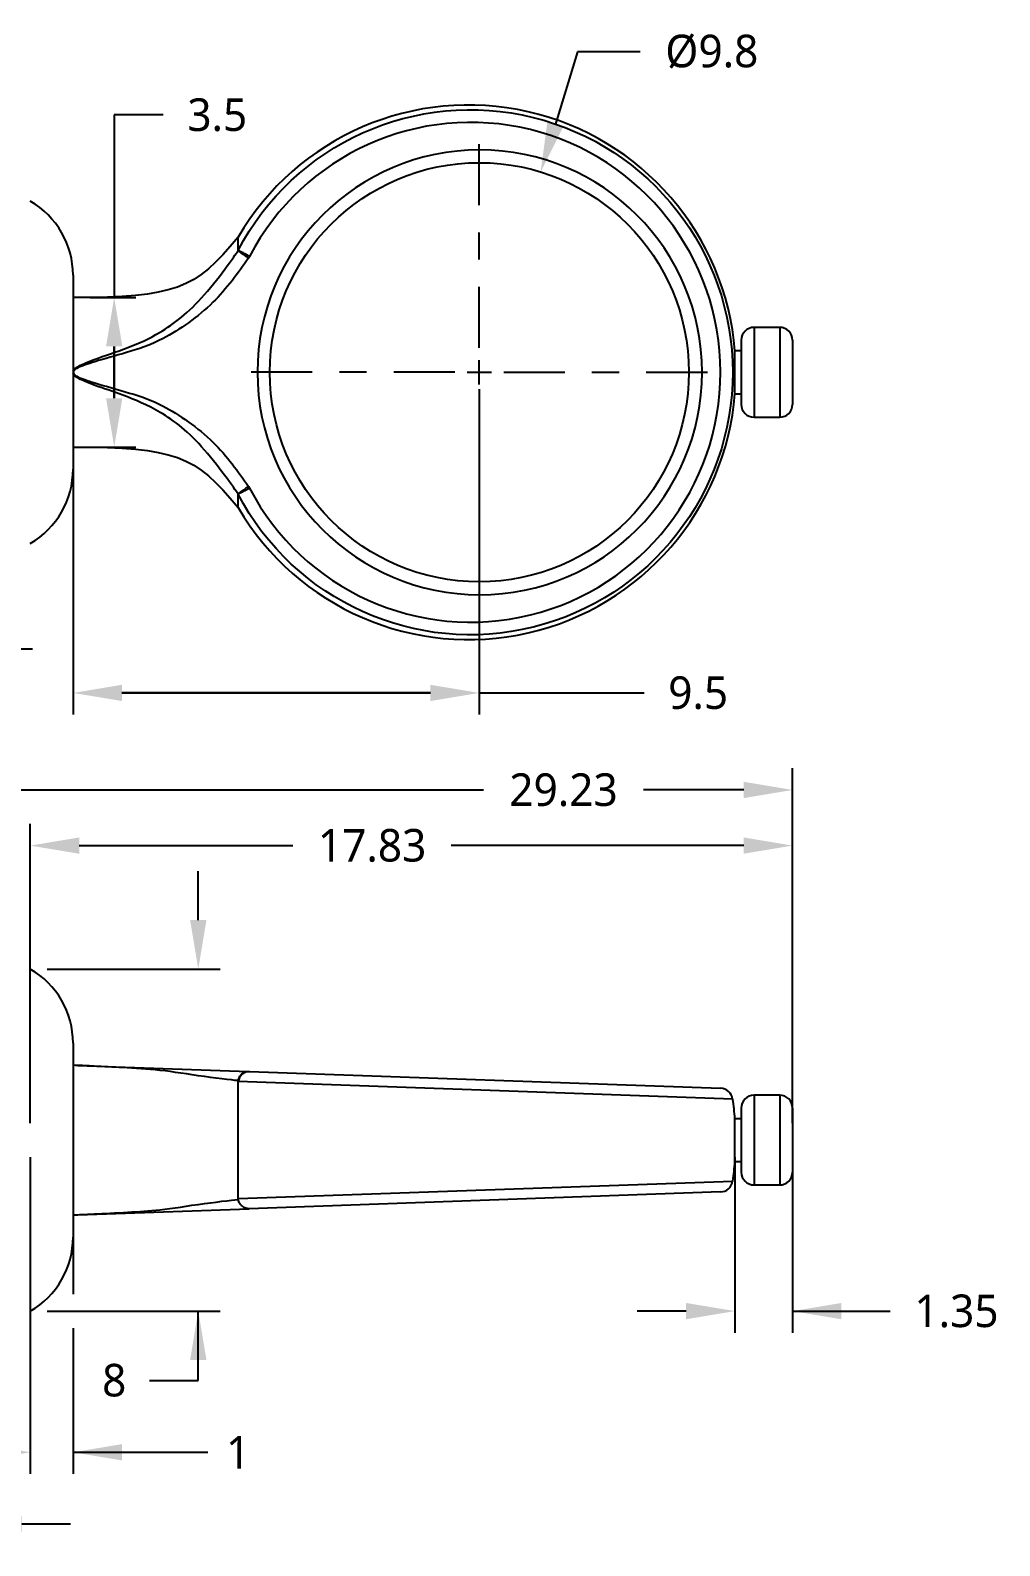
# Model space of a CAD drawing. Extents: x 0.67 to 7.28, y 2.37 to 7.95.
# Drawn here: x 3.71 to 7.28, y 2.37 to 7.95 of the extents above; entities that cross this region are included whole.
import ezdxf

# ---------------------------------------------------------------- set-up
doc = ezdxf.new("R2010")
doc.units = 0
doc.header["$LTSCALE"] = 0.5
doc.header["$MEASUREMENT"] = 0
doc.header["$PDMODE"] = 33
doc.header["$PDSIZE"] = 0.03937
doc.linetypes.add('CENTER', pattern=[0.72, 0.45, -0.09, 0.09, -0.09])
doc.layers.get('DEFPOINTS').update_dxf_attribs({"linetype": 'CONTINUOUS'})
for name, color, linetype in [('ANNOTATION_TEXT', 7, 'CONTINUOUS'), ('CENTERMARKS', 7, 'CONTINUOUS'), ('TANGENT_LINES', 7, 'CONTINUOUS'), ('VISIBLE', 7, 'CONTINUOUS')]:
    doc.layers.add(name, color=color, linetype=linetype)
doc.styles.add('ONSHAPE-STANDARD-DIMENSION', font='')
doc.styles.get('ONSHAPE-STANDARD-DIMENSION').set_extended_font_data('Noto Sans')
doc.dimstyles.new('ONSHAPE-STANDARD$0', dxfattribs={"dimtxt": 0.12, "dimasz": 0.18, "dimexe": 0.08, "dimexo": 0.0625, "dimgap": 0.09, "dimtad": 0, "dimtih": 1, "dimtoh": 1, "dimlfac": 25.4, "dimzin": 11, "dimtxsty": 'ONSHAPE-STANDARD-DIMENSION', "dimcen": 0.09, "dimclrd": 7, "dimclre": 7, "dimclrt": 7, "dimadec": 1, "dimazin": 3, "dimtfac": 1, "dimtofl": 0, "dimtmove": 0, "dimatfit": 3, "dimtolj": 1, "dimtzin": 11})
doc.dimstyles.new('ONSHAPE-STANDARD$3', dxfattribs={"dimtxt": 0.12, "dimasz": 0.18, "dimexe": 0.08, "dimexo": 0.0625, "dimgap": 0.09, "dimtad": 0, "dimtih": 1, "dimtoh": 1, "dimlfac": 25.4, "dimzin": 11, "dimtxsty": 'ONSHAPE-STANDARD-DIMENSION', "dimcen": 0, "dimclrd": 7, "dimclre": 7, "dimclrt": 7, "dimadec": 1, "dimazin": 3, "dimtfac": 1, "dimtofl": 0, "dimtmove": 0, "dimatfit": 3, "dimtolj": 1, "dimtzin": 11})

# ---------------------------------------------------------------- blocks, each defined once
blk = doc.blocks.new('*D1')
at = {"layer": 'ANNOTATION_TEXT', "color": 7}
for p, q in [((4.2026, 7.6367), (4.0226, 7.6367)), ((4.0226, 7.6367), (4.0226, 6.9646)), ((3.9335, 6.9646), (4.1026, 6.9646)), ((4.0226, 6.5935), (4.0226, 6.7846)), ((4.0226, 6.7846), (4.0226, 6.5935)), ((3.9335, 6.4135), (4.1026, 6.4135))]:
    blk.add_line(p, q, dxfattribs=at)
for points in [[(4.0526, 6.7846), (3.9926, 6.7846), (4.0226, 6.9646)], [(3.9926, 6.5935), (4.0526, 6.5935), (4.0226, 6.4135)]]:
    blk.add_solid(points, dxfattribs=at)
at = {"layer": 'DEFPOINTS', "color": 0}
for p in [(3.871, 6.9646), (4.0226, 6.9646), (4.0226, 6.9646), (3.871, 6.4135)]:
    blk.add_point(p, dxfattribs=at)
at = {"layer": 'ANNOTATION_TEXT', "color": 7, "insert": (4.4022, 7.6367), "char_height": 0.12, "attachment_point": 5, "style": 'ONSHAPE-STANDARD-DIMENSION'}
blk.add_mtext('\\A1;3.5', dxfattribs=at)
blk = doc.blocks.new('*D2')
at = {"layer": 'ANNOTATION_TEXT', "color": 7}
for p, q in [((5.7289, 7.8697), (5.646, 7.5989)), ((5.9593, 7.8697), (5.7289, 7.8697))]:
    blk.add_line(p, q, dxfattribs=at)
blk.add_solid([(5.6173, 7.6077), (5.6746, 7.5901), (5.5932, 7.4268)], dxfattribs=at)
at = {"layer": 'DEFPOINTS', "color": 0}
for p in [(5.5932, 7.4268), (5.141, 5.9513)]:
    blk.add_point(p, dxfattribs=at)
at = {"layer": 'ANNOTATION_TEXT', "color": 7, "insert": (6.2235, 7.8697), "char_height": 0.12, "attachment_point": 5, "style": 'ONSHAPE-STANDARD-DIMENSION'}
blk.add_mtext('\\A1;%%c9.8', dxfattribs=at)
blk = doc.blocks.new('*D4')
at = {"layer": 'ANNOTATION_TEXT', "color": 7}
for p, q in [((3.2018, 6.3273), (3.2018, 5.5912)), ((3.3613, 6.3273), (3.3613, 5.5912)), ((3.0218, 5.6712), (2.8418, 5.6712)), ((3.5413, 5.6712), (3.7213, 5.6712))]:
    blk.add_line(p, q, dxfattribs=at)
for points in [[(3.0218, 5.6412), (3.0218, 5.7012), (3.2018, 5.6712)], [(3.5413, 5.7012), (3.5413, 5.6412), (3.3613, 5.6712)]]:
    blk.add_solid(points, dxfattribs=at)
at = {"layer": 'DEFPOINTS', "color": 0}
for p in [(3.2018, 6.3898), (3.3613, 6.3898), (3.3613, 5.6712), (3.3613, 5.6712)]:
    blk.add_point(p, dxfattribs=at)
at = {"layer": 'ANNOTATION_TEXT', "color": 7, "insert": (3.277, 5.6712), "char_height": 0.12, "attachment_point": 5, "style": 'ONSHAPE-STANDARD-DIMENSION'}
blk.add_mtext('\\A1;1.01', dxfattribs=at)
blk = doc.blocks.new('*D5')
at = {"layer": 'ANNOTATION_TEXT', "color": 7}
for p, q in [((3.871, 6.6221), (3.871, 5.4284)), ((5.3671, 6.6266), (5.3671, 5.4284)), ((4.051, 5.5084), (5.1871, 5.5084)), ((5.1871, 5.5084), (4.051, 5.5084)), ((5.3671, 5.5084), (5.9739, 5.5084))]:
    blk.add_line(p, q, dxfattribs=at)
for points in [[(4.051, 5.5384), (4.051, 5.4784), (3.871, 5.5084)], [(5.1871, 5.4784), (5.1871, 5.5384), (5.3671, 5.5084)]]:
    blk.add_solid(points, dxfattribs=at)
at = {"layer": 'DEFPOINTS', "color": 0}
for p in [(3.871, 6.6846), (5.3671, 6.6891), (5.3671, 5.5084), (5.3671, 5.5084)]:
    blk.add_point(p, dxfattribs=at)
at = {"layer": 'ANNOTATION_TEXT', "color": 7, "insert": (6.1732, 5.5084), "char_height": 0.12, "attachment_point": 5, "style": 'ONSHAPE-STANDARD-DIMENSION'}
blk.add_mtext('\\A1;9.5', dxfattribs=at)
blk = doc.blocks.new('*D11')
at = {"layer": 'ANNOTATION_TEXT', "color": 7}
for p, q in [((6.3088, 3.7993), (6.3088, 3.1519)), ((6.5208, 3.7993), (6.5208, 3.1519)), ((6.1288, 3.2319), (5.9488, 3.2319)), ((6.5208, 3.2319), (6.8808, 3.2319)), ((6.7008, 3.2319), (6.8808, 3.2319))]:
    blk.add_line(p, q, dxfattribs=at)
for points in [[(6.1288, 3.2019), (6.1288, 3.2619), (6.3088, 3.2319)], [(6.7008, 3.2619), (6.7008, 3.2019), (6.5208, 3.2319)]]:
    blk.add_solid(points, dxfattribs=at)
at = {"layer": 'DEFPOINTS', "color": 0}
for p in [(6.3088, 3.8618), (6.5208, 3.8618), (6.5208, 3.2319), (6.5208, 3.2319)]:
    blk.add_point(p, dxfattribs=at)
at = {"layer": 'ANNOTATION_TEXT', "color": 7, "insert": (7.1246, 3.2319), "char_height": 0.12, "attachment_point": 5, "style": 'ONSHAPE-STANDARD-DIMENSION'}
blk.add_mtext('\\A1;1.35', dxfattribs=at)
blk = doc.blocks.new('*D12')
at = {"layer": 'ANNOTATION_TEXT', "color": 7}
for p, q in [((3.7136, 3.9243), (3.7136, 5.0262)), ((6.5208, 3.9243), (6.5208, 5.0262)), ((3.8936, 4.9462), (4.6807, 4.9462)), ((6.3408, 4.9462), (5.2641, 4.9462))]:
    blk.add_line(p, q, dxfattribs=at)
for points in [[(3.8936, 4.9762), (3.8936, 4.9162), (3.7136, 4.9462)], [(6.3408, 4.9162), (6.3408, 4.9762), (6.5208, 4.9462)]]:
    blk.add_solid(points, dxfattribs=at)
at = {"layer": 'DEFPOINTS', "color": 0}
for p in [(3.7136, 4.9462), (3.7136, 4.9462), (3.7136, 3.8618), (6.5208, 3.8618)]:
    blk.add_point(p, dxfattribs=at)
at = {"layer": 'ANNOTATION_TEXT', "color": 7, "insert": (4.9724, 4.9462), "char_height": 0.12, "attachment_point": 5, "style": 'ONSHAPE-STANDARD-DIMENSION'}
blk.add_mtext('\\A1;17.83', dxfattribs=at)
blk = doc.blocks.new('*D13')
at = {"layer": 'ANNOTATION_TEXT', "color": 7}
for p, q in [((1.9183, 4.4991), (1.9183, 5.2311)), ((6.5208, 3.9243), (6.5208, 5.2311)), ((2.0983, 5.1511), (5.3821, 5.1511)), ((6.3408, 5.1511), (5.9724, 5.1511)), ((1.9183, 3.9243), (1.9183, 4.3741))]:
    blk.add_line(p, q, dxfattribs=at)
for points in [[(2.0983, 5.1811), (2.0983, 5.1211), (1.9183, 5.1511)], [(6.3408, 5.1211), (6.3408, 5.1811), (6.5208, 5.1511)]]:
    blk.add_solid(points, dxfattribs=at)
at = {"layer": 'DEFPOINTS', "color": 0}
for p in [(6.5208, 5.1511), (6.5208, 5.1511), (1.9183, 3.8618), (6.5208, 3.8618)]:
    blk.add_point(p, dxfattribs=at)
at = {"layer": 'ANNOTATION_TEXT', "color": 7, "insert": (5.6773, 5.1511), "char_height": 0.12, "attachment_point": 5, "style": 'ONSHAPE-STANDARD-DIMENSION'}
blk.add_mtext('\\A1;29.23', dxfattribs=at)
blk = doc.blocks.new('*D14')
at = {"layer": 'ANNOTATION_TEXT', "color": 7}
for p, q in [((4.3322, 4.6717), (4.3322, 4.8517)), ((3.7761, 4.4917), (4.4122, 4.4917)), ((3.7761, 3.2319), (4.4122, 3.2319)), ((4.3322, 2.9769), (4.3322, 3.2319)), ((4.1522, 2.9769), (4.3322, 2.9769))]:
    blk.add_line(p, q, dxfattribs=at)
for points in [[(4.3022, 4.6717), (4.3622, 4.6717), (4.3322, 4.4917)], [(4.3622, 3.0519), (4.3022, 3.0519), (4.3322, 3.2319)]]:
    blk.add_solid(points, dxfattribs=at)
at = {"layer": 'DEFPOINTS', "color": 0}
for p in [(3.7136, 4.4917), (3.7136, 3.2319), (4.3322, 3.2319), (4.3322, 3.2319)]:
    blk.add_point(p, dxfattribs=at)
at = {"layer": 'ANNOTATION_TEXT', "color": 7, "insert": (4.0226, 2.9769), "char_height": 0.12, "attachment_point": 5, "style": 'ONSHAPE-STANDARD-DIMENSION'}
blk.add_mtext('\\A1;8', dxfattribs=at)
blk = doc.blocks.new('*D15')
at = {"layer": 'ANNOTATION_TEXT', "color": 7}
for p, q in [((3.7136, 3.7993), (3.7136, 2.6322)), ((3.871, 3.7993), (3.871, 3.2944)), ((3.871, 3.1694), (3.871, 2.6322)), ((3.5336, 2.7122), (3.3536, 2.7122)), ((3.871, 2.7122), (4.3668, 2.7122)), ((4.051, 2.7122), (4.231, 2.7122))]:
    blk.add_line(p, q, dxfattribs=at)
for points in [[(3.5336, 2.6822), (3.5336, 2.7422), (3.7136, 2.7122)], [(4.051, 2.7422), (4.051, 2.6822), (3.871, 2.7122)]]:
    blk.add_solid(points, dxfattribs=at)
at = {"layer": 'DEFPOINTS', "color": 0}
for p in [(3.7136, 3.8618), (3.871, 3.8618), (3.871, 2.7122), (3.871, 2.7122)]:
    blk.add_point(p, dxfattribs=at)
at = {"layer": 'ANNOTATION_TEXT', "color": 7, "insert": (4.4791, 2.7122), "char_height": 0.12, "attachment_point": 5, "style": 'ONSHAPE-STANDARD-DIMENSION'}
blk.add_mtext('\\A1;1', dxfattribs=at)
blk = doc.blocks.new('*D16')
at = {"layer": 'ANNOTATION_TEXT', "color": 7}
for p, q in [((3.3356, 4.2717), (3.3356, 2.3682)), ((3.5022, 4.2717), (3.5022, 2.7747)), ((3.5022, 2.6497), (3.5022, 2.3682)), ((3.3356, 2.4482), (2.931, 2.4482)), ((3.1556, 2.4482), (2.9756, 2.4482)), ((3.6822, 2.4482), (3.8622, 2.4482))]:
    blk.add_line(p, q, dxfattribs=at)
for points in [[(3.1556, 2.4182), (3.1556, 2.4782), (3.3356, 2.4482)], [(3.6822, 2.4782), (3.6822, 2.4182), (3.5022, 2.4482)]]:
    blk.add_solid(points, dxfattribs=at)
at = {"layer": 'DEFPOINTS', "color": 0}
for p in [(3.3356, 4.3342), (3.5022, 4.3342), (3.5022, 2.4482), (3.5022, 2.4482)]:
    blk.add_point(p, dxfattribs=at)
at = {"layer": 'ANNOTATION_TEXT', "color": 7, "insert": (2.6863, 2.4482), "char_height": 0.12, "attachment_point": 5, "style": 'ONSHAPE-STANDARD-DIMENSION'}
blk.add_mtext('\\A1;1.06', dxfattribs=at)

msp = doc.modelspace()

# ---------------------------------------------------------------- linework, layer by layer
at = {"layer": 'CENTERMARKS', "linetype": 'CENTER'}
for p, q in [((5.3671, 6.7791), (5.3671, 7.5507)), ((5.2771, 6.6891), (4.5055, 6.6891)), ((5.4571, 6.6891), (6.2288, 6.6891)), ((5.3671, 6.5991), (5.3671, 5.8274))]:
    msp.add_line(p, q, dxfattribs=at)
at = {"layer": 'CENTERMARKS', "linetype": 'CONTINUOUS'}
for p, q in [((5.3671, 6.6441), (5.3671, 6.7341)), ((5.3221, 6.6891), (5.4121, 6.6891))]:
    msp.add_line(p, q, dxfattribs=at)
at = {"layer": 'TANGENT_LINES'}
for p, q in [((4.521, 7.1161), (4.517, 7.1095)), ((6.3791, 6.8544), (6.3791, 6.5237)), ((6.4736, 6.8544), (6.4736, 6.5237)), ((4.517, 6.2686), (4.521, 6.2621)), ((6.3003, 4.0128), (4.4786, 4.0775)), ((4.521, 4.1143), (4.5118, 4.1135)), ((6.3791, 4.0271), (6.3791, 3.6964)), ((6.4736, 4.0271), (6.4736, 3.6964)), ((4.4786, 3.6461), (6.3003, 3.7108)), ((4.4786, 3.6433), (4.4789, 3.6433)), ((3.871, 3.5862), (3.8876, 3.587))]:
    msp.add_line(p, q, dxfattribs=at)
msp.add_ellipse((5.3357, 6.6891), major_axis=(0, 0.9202), ratio=0.999371, start_param=8.336502, end_param=13.654647, dxfattribs=at)
at = {"layer": 'TANGENT_LINES', "extrusion": (0, 0, -1)}
msp.add_ellipse((5.3688, 6.6891), major_axis=(-0.8189, 0), ratio=1, start_param=6.283185307179586, end_param=12.56637061435917, dxfattribs=at)
at = {"layer": 'TANGENT_LINES'}
for points, knots in [([(3.871, 6.6935), (3.871, 6.6935), (3.8711, 6.6935), (3.8751, 6.7013), (3.8881, 6.7115), (3.9543, 6.7399), (4.0761, 6.7787), (4.2, 6.8351), (4.3474, 6.9461), (4.4785, 7.136), (4.4786, 7.1362), (4.4786, 7.1362)], [0, 0, 0, 0, 0.001455, 0.040076, 0.099728, 0.223123, 0.394385, 0.566007, 0.785614, 0.998546, 1, 1, 1, 1]), ([(4.517, 7.1095), (4.4777, 7.0537), (4.3975, 6.9399), (4.2082, 6.806), (4.0719, 6.7619), (3.957, 6.7309), (3.8903, 6.7081), (3.8766, 6.6988), (3.8727, 6.6928), (3.8723, 6.6919), (3.8721, 6.6902), (3.8719, 6.6891)], [0, 0, 0, 0, 0.207484, 0.423722, 0.596387, 0.754159, 0.871531, 0.927004, 0.961787, 0.975788, 1, 1, 1, 1]), ([(4.521, 7.1161), (4.5162, 7.1186), (4.5069, 7.1234), (4.4943, 7.1299), (4.4844, 7.1349), (4.4803, 7.1368), (4.4786, 7.1376)], [0, 0, 0, 0, 0.294777, 0.573316, 0.816462, 1, 1, 1, 1]), ([(4.517, 7.1095), (4.5129, 7.1124), (4.5049, 7.1182), (4.4934, 7.1262), (4.4842, 7.1326), (4.4803, 7.1351), (4.4786, 7.1362)], [0, 0, 0, 0, 0.286133, 0.565717, 0.812286, 1, 1, 1, 1]), ([(4.4786, 6.2419), (4.4786, 6.2419), (4.4785, 6.2421), (4.3457, 6.4327), (4.2028, 6.5431), (4.0573, 6.6064), (3.9547, 6.6381), (3.8878, 6.6668), (3.8751, 6.6768), (3.8711, 6.6846), (3.871, 6.6846), (3.871, 6.6846)], [0, 0, 0, 0, 0.001456, 0.214599, 0.434424, 0.618376, 0.776655, 0.900173, 0.959884, 0.998544, 1, 1, 1, 1]), ([(3.8719, 6.6891), (3.8721, 6.688), (3.8723, 6.6862), (3.8727, 6.6853), (3.8766, 6.6793), (3.8904, 6.67), (3.9567, 6.6472), (4.0836, 6.6126), (4.2068, 6.5717), (4.3985, 6.4379), (4.478, 6.3243), (4.517, 6.2686)], [0, 0, 0, 0, 0.024204, 0.0382, 0.07297, 0.128425, 0.245756, 0.410935, 0.576425, 0.792588, 1, 1, 1, 1]), ([(4.4786, 6.2419), (4.4803, 6.243), (4.4842, 6.2455), (4.4934, 6.2519), (4.5049, 6.26), (4.5129, 6.2657), (4.517, 6.2686)], [0, 0, 0, 0, 0.187714, 0.434283, 0.713867, 1, 1, 1, 1]), ([(4.521, 6.2621), (4.5162, 6.2595), (4.5069, 6.2547), (4.4943, 6.2483), (4.4844, 6.2433), (4.4803, 6.2413), (4.4786, 6.2405)], [0, 0, 0, 0, 0.294777, 0.573316, 0.816462, 1, 1, 1, 1]), ([(3.9492, 4.1339), (3.9244, 4.135), (3.8887, 4.1366), (3.876, 4.1371), (3.8711, 4.1373), (3.871, 4.1373), (3.871, 4.1373)], [0, 0, 0, 0, 0.592599, 0.855944, 0.995679, 1, 1, 1, 1]), ([(4.4786, 4.0803), (4.4786, 4.0803), (4.4785, 4.0803), (4.3337, 4.0967), (4.1974, 4.1208), (4.0555, 4.1285), (3.983, 4.1322), (3.9492, 4.1339)], [0, 0, 0, 0, 0.001604, 0.243357, 0.522944, 0.777147, 1, 1, 1, 1]), ([(4.4786, 4.0803), (4.4801, 4.085), (4.4831, 4.0943), (4.4925, 4.1059), (4.5044, 4.1135), (4.5129, 4.1141), (4.517, 4.1145)], [0, 0, 0, 0, 0.257626, 0.515124, 0.763812, 1, 1, 1, 1]), ([(4.5118, 4.1135), (4.5103, 4.1132), (4.5063, 4.1123), (4.4929, 4.1049), (4.4834, 4.0929), (4.4802, 4.0826), (4.4786, 4.0775)], [0, 0, 0, 0, 0.162751, 0.436459, 0.715836, 1, 1, 1, 1]), ([(3.8876, 3.587), (3.9062, 3.5877), (3.951, 3.5897), (4.076, 3.5963), (4.1948, 3.603), (4.3351, 3.627), (4.4785, 3.6433), (4.4786, 3.6433), (4.4786, 3.6433)], [0, 0, 0, 0, 0.145456, 0.351375, 0.553573, 0.792251, 0.99863, 1, 1, 1, 1])]:
    msp.add_open_spline(points, degree=3, knots=knots, dxfattribs=at)
at = {"layer": 'VISIBLE'}
for p, q in [((4.4786, 7.1376), (4.4786, 7.1867)), ((4.4786, 7.1362), (4.4786, 7.1376)), ((3.871, 7.0462), (3.871, 6.3319)), ((6.4736, 6.8544), (6.3791, 6.8544)), ((6.3318, 6.7678), (6.3088, 6.7678)), ((6.3088, 6.6103), (6.3088, 6.7678)), ((6.3318, 6.8072), (6.3318, 6.5709)), ((6.5208, 6.8072), (6.5208, 6.5709)), ((6.3088, 6.6103), (6.3318, 6.6103)), ((6.3791, 6.5237), (6.4736, 6.5237)), ((4.4786, 6.2405), (4.4786, 6.2419)), ((4.4786, 6.1914), (4.4786, 6.2405)), ((3.871, 4.2189), (3.871, 3.5046)), ((3.8886, 4.1368), (4.517, 4.1145)), ((4.4786, 4.0775), (4.4786, 4.0803)), ((4.4786, 3.6461), (4.4786, 4.0775)), ((4.517, 4.1145), (4.521, 4.1143)), ((4.521, 4.1143), (6.2553, 4.0528)), ((6.4736, 4.0271), (6.3791, 4.0271)), ((6.3318, 3.9799), (6.3318, 3.7437)), ((6.5208, 3.9799), (6.5208, 3.7437)), ((6.3318, 3.9405), (6.3088, 3.9405)), ((6.3088, 3.783), (6.3088, 3.9405)), ((6.3088, 3.783), (6.3318, 3.783)), ((6.3791, 3.6964), (6.4736, 3.6964)), ((4.4789, 3.6433), (4.4786, 3.6461)), ((6.2553, 3.6708), (4.5192, 3.6092)), ((3.8886, 3.5868), (4.5192, 3.6092))]:
    msp.add_line(p, q, dxfattribs=at)
msp.add_circle((5.3671, 6.6891), 0.7717, dxfattribs=at)
for centre, radius, start, end in [((5.3277, 6.6891), 0.9843, 4.5886, 149.6257), ((3.5561, 7.0462), 0.315, 360, 60), ((6.3791, 6.8072), 0.0472, 90, 180), ((6.4736, 6.8072), 0.0472, 0, 90), ((5.3277, 6.6891), 0.9843, 210.3743, 355.4114), ((6.3791, 6.5709), 0.0472, 180, 270), ((6.4736, 6.5709), 0.0472, 270, 360), ((3.5561, 6.3319), 0.315, 300, 0), ((3.5561, 4.2189), 0.315, 0, 60), ((6.2536, 4.0056), 0.0472, 8.8262, 87.9678), ((6.3791, 3.9799), 0.0472, 90, 180), ((6.4736, 3.9799), 0.0472, 0, 90), ((5.3277, 3.8618), 0.9843, 4.5886, 8.8262), ((5.3277, 3.8618), 0.9843, 351.1738, 355.4114), ((6.3791, 3.7437), 0.0472, 180, 270), ((6.4736, 3.7437), 0.0472, 270, 0), ((6.2536, 3.718), 0.0472, 272.0322, 351.1738), ((3.5561, 3.5046), 0.315, 300, 0)]:
    msp.add_arc(centre, radius, start, end, dxfattribs=at)
at = {"layer": 'VISIBLE', "extrusion": (0, 0, -1)}
msp.add_ellipse((5.3343, 6.6891), major_axis=(0, -0.9666), ratio=0.999371, start_param=8.336502, end_param=13.654647, dxfattribs=at)
at = {"layer": 'VISIBLE'}
for points, knots in [([(4.4833, 7.1925), (4.4817, 7.1906), (4.4801, 7.1887), (4.4786, 7.1867), (4.3218, 6.9931), (4.2422, 6.9646), (3.871, 6.9646)], [0, 0, 0, 0, 0.0078557, 0.0078557, 0.0078557, 0.7934257, 0.7934257, 0.7934257, 0.7934257]), ([(3.871, 6.4135), (4.2422, 6.4135), (4.3218, 6.385), (4.4786, 6.1914), (4.4801, 6.1894), (4.4817, 6.1875), (4.4833, 6.1856)], [0, 0, 0, 0, 0.78557, 0.78557, 0.78557, 0.7934257, 0.7934257, 0.7934257, 0.7934257]), ([(4.5192, 3.6092), (4.5189, 3.6092), (4.5177, 3.6091), (4.5056, 3.6103), (4.4943, 3.6173), (4.484, 3.6286), (4.4806, 3.6384), (4.4789, 3.6433)], [0, 0, 0, 0, 0.069061, 0.279057, 0.513456, 0.753919, 1, 1, 1, 1])]:
    msp.add_open_spline(points, degree=3, knots=knots, dxfattribs=at)

# ---------------------------------------------------------------- dimensions: what is measured, and where the dimension line sits
at = {"layer": 'ANNOTATION_TEXT'}
dim = msp.add_diameter_dim_2p(p1=(5.141, 5.9513, -0.4649), p2=(5.5932, 7.4268, -0.4649), dimstyle='ONSHAPE-STANDARD$3', override={"dimlfac": 6.35, "dimpost": '%%c<>', "dimtofl": 0, "dimtmove": 0, "dimatfit": 3}, dxfattribs=at)
dim.commit()
dim.dimension.update_dxf_attribs({"geometry": '*D2', "text_midpoint": (6.2235, 7.8697), "dimtype": 163})
for base, p1, p2, picture, middle in [((4.0226, 6.9646), (3.871, 6.4135, -0.1893), (3.871, 6.9646, -0.1893), '*D1', (4.4022, 7.6367)), ((4.3322, 3.2319), (3.7136, 4.4917, -0.0294), (3.7136, 3.2319, -0.0294), '*D14', (4.0226, 2.9769))]:
    dim = msp.add_linear_dim(base=base, p1=p1, p2=p2, angle=90, dimstyle='ONSHAPE-STANDARD$0', override={"dimlfac": 6.35, "dimpost": ''}, dxfattribs=at)
    dim.commit()
    dim.dimension.update_dxf_attribs({"geometry": picture, "text_midpoint": middle, "dimtype": 160})
for base, p1, p2, picture, middle in [((5.3671, 5.5084), (3.871, 6.6846, -0.1893), (5.3671, 6.6891, -0.4649), '*D5', (6.1732, 5.5084)), ((3.3613, 5.6712), (3.2018, 6.3898, -0.1893), (3.3613, 6.3898, -0.1893), '*D4', (3.277, 5.6712)), ((6.5208, 5.1511), (1.9183, 3.8618, -0.0294), (6.5208, 3.8618, -0.0294), '*D13', (5.6773, 5.1511)), ((3.7136, 4.9462), (6.5208, 3.8618, -0.0294), (3.7136, 3.8618, -0.0294), '*D12', (4.9724, 4.9462)), ((3.5022, 2.4482), (3.3356, 4.3342, -0.0294), (3.5022, 4.3342, -0.0294), '*D16', (2.6863, 2.4482)), ((3.871, 2.7122), (3.7136, 3.8618, -0.0294), (3.871, 3.8618, -0.0294), '*D15', (4.4791, 2.7122)), ((6.5208, 3.2319), (6.3088, 3.8618, -0.0294), (6.5208, 3.8618, -0.0294), '*D11', (7.1246, 3.2319))]:
    dim = msp.add_linear_dim(base=base, p1=p1, p2=p2, dimstyle='ONSHAPE-STANDARD$0', override={"dimlfac": 6.35, "dimpost": ''}, dxfattribs=at)
    dim.commit()
    dim.dimension.update_dxf_attribs({"geometry": picture, "text_midpoint": middle, "dimtype": 160})

doc.saveas('drawing.dxf')
